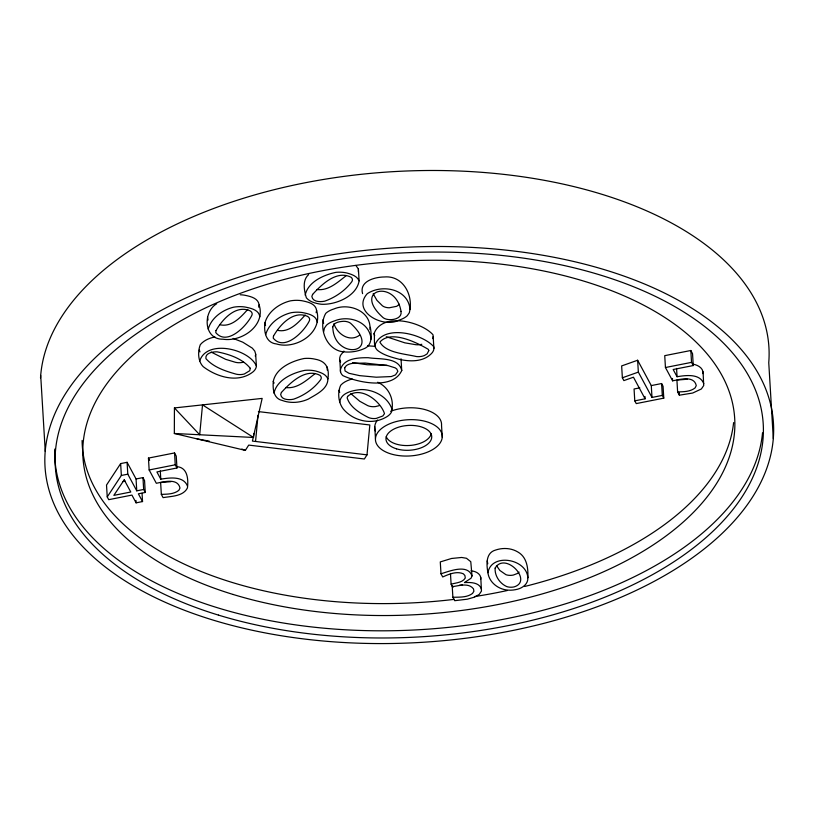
<?xml version="1.0" encoding="UTF-8"?>
<svg xmlns="http://www.w3.org/2000/svg" width="814" height="814" viewBox="0 0 814 814"><rect width="100%" height="100%" fill="white"/><g stroke="black" fill="none" stroke-linecap="round" stroke-linejoin="round"><path stroke-width="1.22" d="M367.002 454.853L364.387 458.994L248.708 445.095L245.35 450.396L174.338 433.486L174.43 407.936L262.159 398.402L252.411 441.086L367.002 454.853L369.831 424.979L258.374 411.589M480.748 579.192C481.389 573.911 475.427 571.001 470.909 570.858M480.779 577.391L481.461 591.056L479.263 594.383L474.45 597.161L467.246 599.196L454.711 600.691L452.879 597.283L452.167 585.419L453.083 587.128M176.882 466.666C187.729 467.44 188.472 479.497 187.434 487.962C183.089 496.499 171.205 496.194 163.095 497.629L161.335 494.373L160.633 482.509L170.971 481.674M703.011 373.657C703.642 368.223 697.802 364.957 693.172 364.224M703.062 371.795L703.723 385.521L701.373 388.97L692.704 393.03L679.375 395.187L677.624 391.931L676.912 380.067L687.26 379.232M174.338 433.486L253.52 437.474L253.765 433.72M273.29 381.339C275.977 368.07 291.921 360.958 304.131 358.496A19.801 10.735 -3.4 0 1 315.069 359.178C325.854 361.07 329.629 367.796 327.92 378.876C327.849 389.234 316.005 394.495 308.282 399.104C300.183 402.747 290.7 403.602 282.285 400.478C273.382 398.565 272.68 388.889 273.29 381.339L274.084 383.119M274.003 393.203C276.689 379.935 292.633 372.822 304.843 370.36A19.801 10.735 -3.4 0 1 315.781 371.042C320.37 372.364 325.926 374.053 327.92 378.876M305.189 295.167C307.875 281.909 323.819 274.796 336.029 272.334A19.801 10.735 -3.4 0 1 346.957 273.016C351.556 274.328 357.112 276.027 359.106 280.85C356.664 296.276 335.551 305.169 321.082 304.233C315.791 303.439 310.022 302.055 306.379 297.843C304.171 290.598 302.065 280.331 308.638 274.593M527.848 577.777C528.255 584.625 521.418 588.756 515.435 589.672A14.703 7.967 -3.4 0 1 503.968 589.458C496.062 587.515 488.919 581.054 487.932 572.71C486.426 564.631 485.551 552.675 495.716 550.02C502.991 547.537 511.334 548.005 517.969 552.065C527.024 557.193 528.296 568.406 527.848 577.777C526.658 558.546 491.33 552.655 487.932 572.71M199.705 360.989C206.756 338.838 249.257 349.002 256.379 366.005A19.801 10.735 -3.4 0 1 252.971 371.906C238.105 383.567 216.819 377.075 203.174 366.636C197.822 361.202 197.68 351.394 200.315 344.658C203.958 340.323 209.463 338.054 214.906 336.955M255.545 441.463L258.018 415.323M377.716 382.224C389.194 387.474 394.759 400.081 391.361 412.271A19.801 10.735 -3.4 0 1 385.327 417.602C371.306 425.203 353.174 421.011 343.132 408.821C338.288 402.472 337.342 392.328 340.72 385.215C343.701 381.888 347.995 380.24 352.167 378.958M339.753 402.197C340.73 392.511 353.073 390.354 360.989 389.56C373.616 389.306 387.891 396.845 391.982 409.188M374.776 345.411C382.855 323.657 421.917 333.516 433.618 346.52A19.801 10.735 -3.4 0 1 432.315 352.584C424.389 361.996 410.541 361.874 399.521 359.371C391.819 357.305 383.699 355.311 377.35 350.234C372.802 345.94 375.213 339 374.064 333.547C382.142 311.793 421.204 321.652 432.906 334.656A19.801 10.735 -3.4 0 1 432.794 338.604M369.953 329.497C371.469 311.162 348.931 302.513 333.994 308.944A19.801 10.735 -3.4 0 0 325.753 313.349C317.592 327.391 326.536 351.007 344.363 351.902C350.865 352.493 357.499 351.455 363.522 348.921C372.69 345.767 371.591 335.002 370.339 327.32M323.718 331.552L324.41 328.164L326.455 325.213A19.801 10.735 -3.4 0 1 334.707 320.808C349.267 314.957 369.637 321.784 371.052 339.184M410.002 309.381L409.32 312.769L407.265 315.72A19.801 10.735 -3.4 0 1 399.023 320.126C383.252 328.744 351.282 311.396 367.287 293.681C382.183 283.781 408.292 288.919 410.002 309.381C412.474 293.305 402.177 275.315 384.269 276.974C374.898 277.035 359.045 281.217 362.586 293.64M258.659 307.132L259.127 304.874C258.201 297.883 249.857 296.255 244.129 295.126A19.801 10.735 -3.4 0 0 240.242 294.79M259.127 304.874C265.873 325.773 241.555 342.175 222.975 339.204C203.734 339.692 202.554 312.108 216.687 303.764M316.137 312.678L316.605 310.419C315.669 303.429 307.326 301.801 301.597 300.671A19.801 10.735 -3.4 0 0 290.476 300.844C279.436 303.49 268.121 311.457 264.977 322.751C263.716 331.715 265.781 342.826 276.424 343.946C296.011 349.949 323.433 332.784 316.605 310.419M208.211 329.07C211.355 317.775 222.67 309.808 233.72 307.163A19.801 10.735 -3.4 0 1 244.831 306.99C250.559 308.119 258.903 309.747 259.839 316.738M265.679 334.615C268.834 323.321 280.148 315.364 291.188 312.708A19.801 10.735 -3.4 0 1 302.309 312.535C308.038 313.665 316.381 315.293 317.318 322.283M401.729 370.543C392.979 389.977 357.834 382.712 342.786 375.569A19.801 10.735 -3.4 0 1 340.435 369.76C343.539 358.129 358.435 357.661 368.243 357.702C378.815 359.523 398.84 356.888 401.729 370.543L401.027 358.791M450.468 573.504L451.109 584.187C455.871 582.773 462.474 582.753 465.272 578.032L464.906 575.518L463.329 573.799C456.562 570.858 448.982 574.206 442.704 576.963L440.995 573.778L440.282 561.914L451.536 558.475L461.66 557.468L466.463 558.272L470.777 561.701L472.018 575.936L471.021 578.235L464.428 582.58C470.4 582.305 479.395 582.203 481.491 589.255M142.542 501.566L138.37 493.813L145.268 492.45L143.661 489.468L136.762 490.832L136.06 478.968L127.086 462.311L120.645 463.593L106.522 485.052L107.234 496.916L108.72 499.674L131.929 495.085L136.101 502.838L142.542 501.566L142.053 493.264M107.234 496.916L121.357 475.457L120.645 463.593M247.741 309.432C240.822 317.165 231.563 327.472 219.973 324.755M305.219 314.987C298.3 322.71 289.041 333.028 277.452 330.301M343.884 351.099L340.435 355.474L339.723 357.895A19.801 10.735 -3.4 0 0 340.659 361.986M399.399 304.253L396.744 306.298L389.204 307.794A9.442 5.118 -3.4 0 1 382.377 305.749L376.933 300.335L373.158 293.732M519.067 572.089L517.694 573.382L513.319 575.06A8.262 4.477 -3.4 0 1 505.972 574.694L499.857 570.461L496.448 565.496M346.082 275.753C337.759 282.193 328.296 291.097 316.9 289.509M314.896 373.779C306.573 380.23 297.12 389.123 285.714 387.535M359.584 335.175C349.786 342.643 336.986 334.015 333.954 323.575M440.995 573.778C449.745 571.123 467.704 563.654 472.018 575.936M634.778 400.854L636.253 403.591L663.776 398.148L662.301 395.411L651.994 397.446L651.281 385.582L637.637 360.246L621.652 365.924L622.364 377.788L623.88 380.606L633.455 377.197L645.095 398.809L634.778 400.854L634.065 388.99L639.794 387.851M622.364 377.788L638.349 372.11L637.637 360.246M379.11 405.687L375.417 406.583A9.442 5.118 -3.4 0 1 367.704 405.616L359.757 401.261L350.844 393.63M703.774 383.659C699.837 373.321 685.795 375.274 677.065 376.729L673.178 369.505L693.253 365.547L692.541 353.673L690.821 350.498L664.733 355.657L665.445 367.521L672.618 380.84C679.649 379.477 694.098 375.244 696.265 385.602L695.105 387.922C690.221 391.809 683.567 391.727 677.624 391.931M161.335 494.373C167.277 494.169 173.931 494.251 178.826 490.364L179.986 488.044C177.818 477.686 163.37 481.919 156.329 483.282L149.155 469.963L148.443 458.089L174.542 452.94L176.251 456.115L176.964 467.979L156.899 471.947L160.785 479.171C169.505 477.716 183.547 475.752 187.485 486.1M665.445 367.521L691.534 362.362L693.253 365.547M121.357 475.457L127.798 474.175L136.762 490.832M149.155 469.963L175.254 464.804L176.964 467.979M122.802 481.593L125.224 481.115M136.06 478.968L142.959 477.604L144.556 480.586L145.268 492.45M651.281 385.582L661.589 383.547L663.064 386.284L663.776 398.148M459.401 585.286L462.545 584.92M386.986 365.242L367.246 364.743L352.574 362.637M452.879 597.283C459.493 597.079 466.951 597.659 472.527 593.437L473.901 591.229L473.483 588.878C468.64 582.468 459.076 585.815 452.431 586.65L451.109 584.187M367.531 345.838L375.478 346.337M197.08 438.899L209.279 441.137M233.089 338.41L242.765 342.175L252.32 348.148L254.813 351.139L255.667 354.141L256.379 366.005M241.839 449.033L245.35 450.396M386.304 336.721L404.802 342.836L415.74 344.688A9.442 5.118 -3.4 0 0 421.794 344.291M211.141 352.065L225.61 359.32L235.531 362.322A9.442 5.118 -3.4 0 0 243.59 362.138M253.52 437.474L202.523 404.884L199.695 434.757L174.43 407.936M355.83 265.415L358.394 268.986L359.106 280.85M638.349 372.11L651.994 397.446M148.443 458.089L149.644 460.317M199.318 350.051L199.979 351.913M339.041 390.333L339.703 392.44M374.064 333.547L374.664 335.775M264.977 322.751L265.527 325.59M207.499 317.206L208.058 320.044M487.22 560.846L487.779 563.797M323.016 319.688L323.606 323.494M773.3 438.563A364.865 197.71 -3.4 0 0 241.585 276.302A364.865 197.71 -3.4 0 0 212.942 620.044A364.865 197.71 -3.4 0 0 773.3 438.563L768.752 362.627A364.865 197.71 -3.4 0 0 418.956 170.625A364.865 197.71 -3.4 0 0 40.517 377.95M690.821 350.498L691.534 362.362M679.232 392.816L679.375 395.187M676.566 368.416L677.065 376.729M672.476 378.469L672.618 380.84M661.589 383.547L662.301 395.411M644.953 396.438L645.095 398.809M442.246 437.26A33.476 18.142 -3.4 0 0 393.467 422.374A33.476 18.142 -3.4 0 0 390.842 453.907A33.476 18.142 -3.4 0 0 442.246 437.26L441.534 425.396A33.476 18.142 -3.4 0 0 425.091 409.615A33.476 18.142 -3.4 0 0 390.588 411.274M433.18 336.579L433.893 348.443M374.745 426.567L375.458 438.431M339.835 360.053L340.547 371.927M174.542 452.94L175.254 464.804M160.287 470.858L160.785 479.171M142.959 477.604L143.661 489.468M135.958 500.468L136.101 502.838M127.086 462.311L127.798 474.175M40.7 375.437L45.248 451.373M358.394 268.986L358.414 272.059M327.208 367.012L327.228 370.085M762.525 432.814A354.599 192.145 -3.4 0 1 396.286 630.646A354.599 192.145 -3.4 0 1 54.772 449.084M733.607 422.608A326.445 176.892 -3.4 0 1 524.674 586.477M507.234 590.537A326.445 176.892 -3.4 0 1 474.44 596.601M454.416 599.348A326.445 176.892 -3.4 0 1 82.102 440.445M375.488 431.267A33.476 18.142 -3.4 0 1 377.503 420.014M431.247 433.781A22.914 12.414 -3.4 0 1 409.523 445.482A22.914 12.414 -3.4 0 1 386.212 436.721M255.667 354.141A19.801 10.735 -3.4 0 1 255.25 356.084M250.274 368.294L249.745 370.706L244.302 374.002A9.442 5.118 -3.4 0 1 236.243 374.186C225.447 371.143 213.502 367.267 205.922 358.638C204.945 352.991 212.963 351.597 217.145 351.852C229.049 354.202 242.491 358.618 250.274 368.294M495.146 568.111C494.515 575.732 499.806 583.496 506.684 586.558A8.262 4.477 -3.4 0 0 514.021 586.925C533.577 581.104 505.067 551.17 495.146 568.111M332.773 326.831C333.557 361.05 383.913 354.222 350.651 323.321A9.442 5.118 -3.4 0 0 343.813 321.276C339.764 321.54 333.994 322.13 332.773 326.831M401.017 311.355C402.208 317.684 394.81 319.8 389.916 319.658A9.442 5.118 -3.4 0 1 383.079 317.613C351.343 289.245 395.716 278.805 401.017 311.355M428.785 350.62L427.136 353.856L424.42 355.525A9.442 5.118 -3.4 0 1 416.453 356.552C405.28 353.866 385.755 352.971 379.884 342.073C390.832 329.467 417.033 342.613 428.347 349.379L428.785 350.62M215.995 330.596L215.771 332.6C227.086 346.388 246.988 325.793 251.964 315.069A9.442 5.118 -3.4 0 0 250.152 310.867C235.846 304.405 222.354 319.363 215.995 330.596M273.473 336.141L273.239 338.156C284.564 351.933 304.467 331.339 309.442 320.614A9.442 5.118 -3.4 0 0 307.631 316.422C293.315 309.951 279.833 324.908 273.473 336.141M344.698 367.674L345.034 370.94L348.941 373.28L359.534 375.62L376.241 377.208L391.31 376.556L395.492 374.888L397.863 371.357L396.774 368.996L395.228 367.877L388.044 365.628L365.211 363.075L353.479 363.298A9.442 5.118 -3.4 0 0 346.357 365.659L344.698 367.674M347.598 396.408L347.151 397.863C350.061 407.315 360.002 413.227 368.416 417.49A9.442 5.118 -3.4 0 0 376.129 418.447L382.845 415.974L384.493 413.654C380.514 400.915 360.164 385.164 347.598 396.408M312.607 294.414L311.854 296.408C312.535 302.075 320.421 302.096 324.725 301.16C335.276 297.497 345.187 290.629 351.841 281.644A9.442 5.118 -3.4 0 0 351.16 277.309C336.742 269.77 321.672 284.524 312.607 294.414M281.42 392.45L280.677 394.444C281.359 400.101 289.235 400.122 293.549 399.196C304.1 395.523 314.001 388.654 320.665 379.67A9.442 5.118 -3.4 0 0 319.983 375.335C305.565 367.806 290.496 382.549 281.42 392.45M124.216 479.843L113.838 495.37L130.779 492.022L124.216 479.843M233.191 594.485A326.445 176.892 -3.4 0 0 734.543 432.112A326.445 176.892 -3.4 0 0 258.811 286.935A326.445 176.892 -3.4 0 0 233.191 594.485M396.52 448.84A22.914 12.414 -3.4 0 0 431.715 437.444A22.914 12.414 -3.4 0 0 398.321 427.258A22.914 12.414 -3.4 0 0 396.52 448.84M218.467 615.109A354.599 192.145 -3.4 0 0 763.054 438.736A354.599 192.145 -3.4 0 0 246.296 281.044A354.599 192.145 -3.4 0 0 218.467 615.109"/></g></svg>
